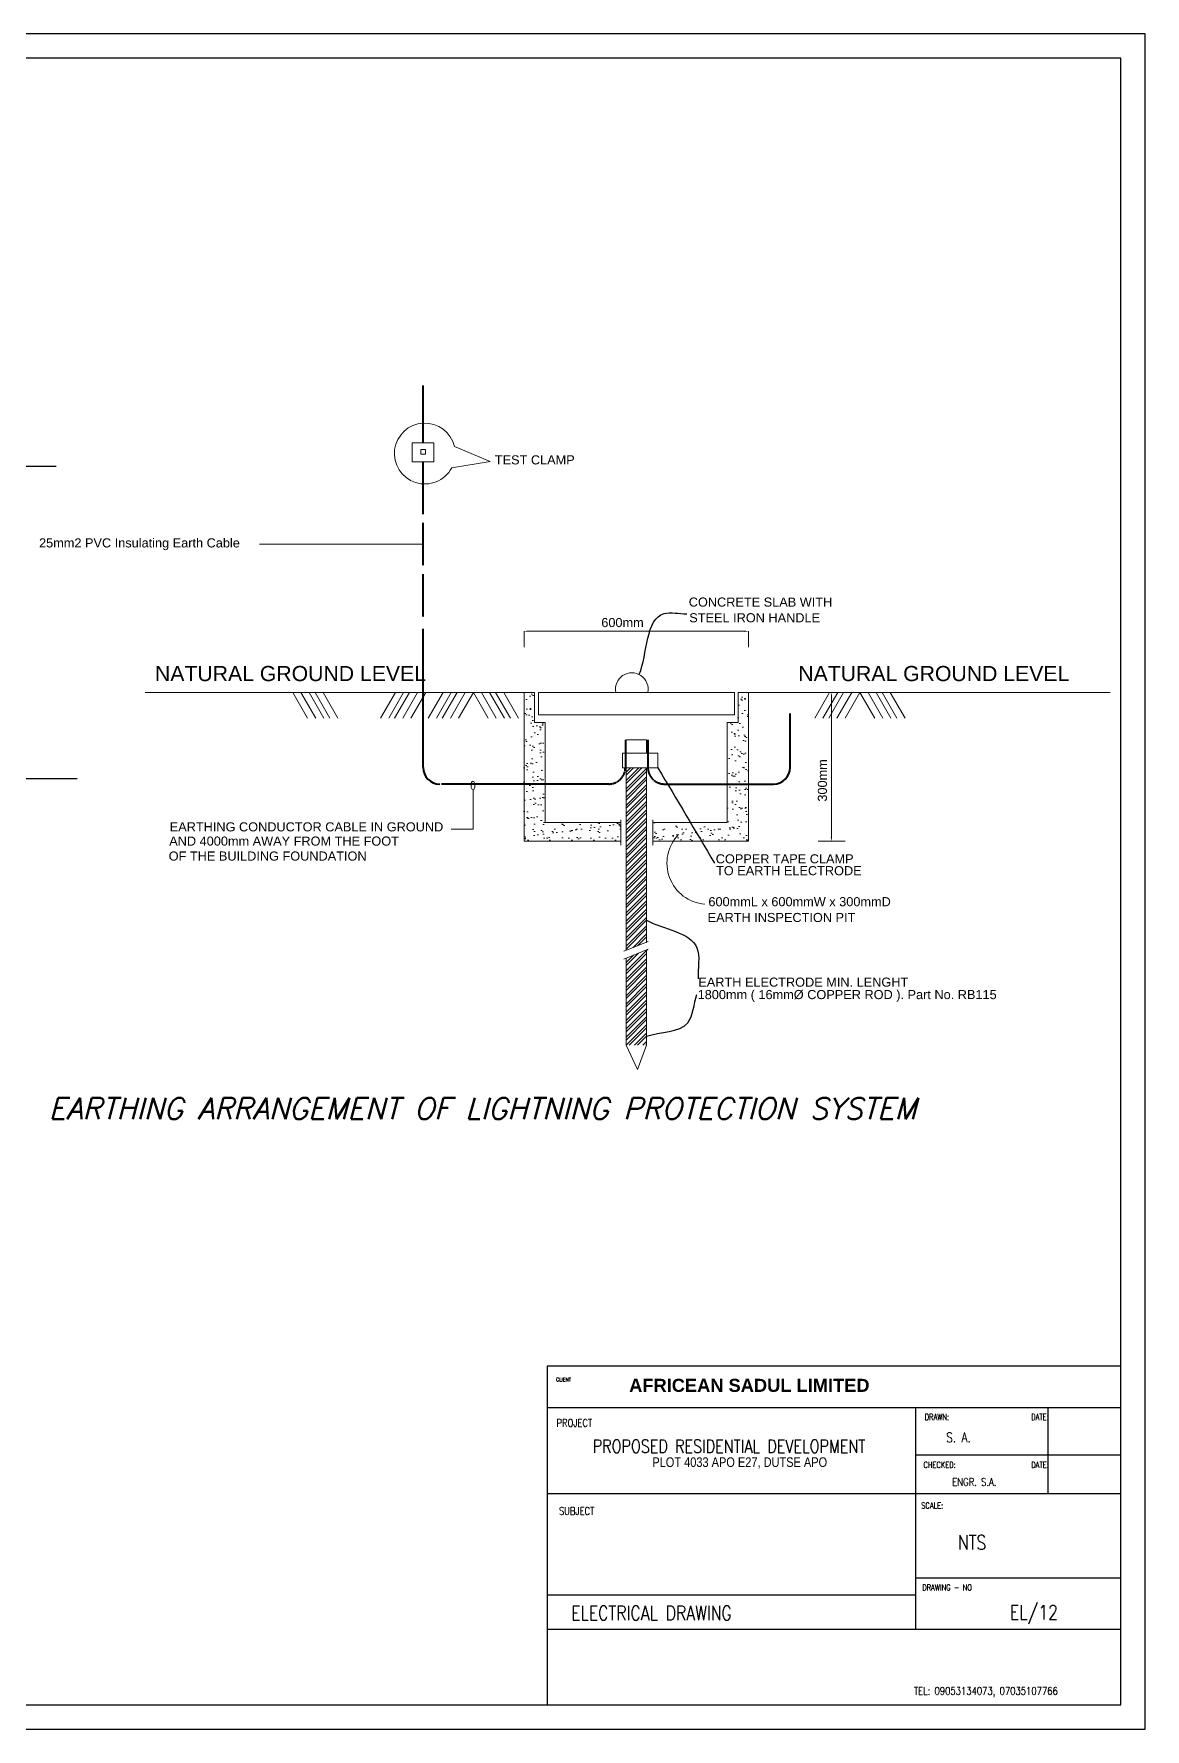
# Model space of a CAD drawing. Header units: inches. Extents: x 23 to 2032867, y 13 to 664695.
# Drawn here: x 741650 to 767151, y 285069 to 323997 of the extents above; entities that cross this region are included whole.
import ezdxf

# ---------------------------------------------------------------- set-up
doc = ezdxf.new("R2010")
doc.units = ezdxf.units.IN
doc.header["$MEASUREMENT"] = 0
doc.linetypes.add('HIDDEN', pattern=[0.375, 0.25, -0.125])
for name, color, linetype, lineweight in [('02-MAIN', 7, 'Continuous', 13), ('CABLE', 1, 'Continuous', 0), ('hood', 8, 'Continuous', 20), ('lighting txt', 6, 'Continuous', 18)]:
    doc.layers.add(name, color=color, linetype=linetype, lineweight=lineweight)
for name, color, linetype in [('Annotation - Text', 7, 'Continuous'), ('GFROM', 7, 'Continuous'), ('LIAB', 8, 'Continuous'), ('Plotlyr150', 8, 'Continuous'), ('PLOTYR', 15, 'Continuous'), ('REG-60', 8, 'Continuous'), ('STEPS', 1, 'Continuous')]:
    doc.layers.add(name, color=color, linetype=linetype)
doc.styles.add('GENERATED_STYLE_3', font='arialbd.ttf')
doc.styles.add('SIMPLEX8', font='simplexd.shx', dxfattribs={"width": 0.8})
doc.styles.get("Standard").update_dxf_attribs({"font": 'arial.ttf'})
doc.styles.add('TEXTO_2', font='SIMPLEX.SHX', dxfattribs={"oblique": 15})
doc.dimstyles.new('ISO-25', dxfattribs={"dimtxt": 2.5, "dimasz": 2.5, "dimexe": 1.25, "dimexo": 0.625, "dimtad": 1, "dimtxsty": 'Standard', "dimcen": 2.5, "dimadec": 0, "dimazin": 0, "dimtfac": 1, "dimtmove": 0, "dimatfit": 3, "dimfxl": 1, "dimarcsym": 0})

msp = doc.modelspace()

# ---------------------------------------------------------------- hatches: boundary and pattern name
at = {"layer": 'lighting txt', "lineweight": 9}
h = msp.add_hatch(dxfattribs=at)
h.set_pattern_fill('AR-SAND', color=256, scale=6.348948, style=0)
h.set_pattern_definition([(37.5, (730229.8, 254976.55), (-10.1585, 310.7259), [0, -245.1202, 0, -274.1476, 0, -262.0528]), (7.5, (730229.8, 254976.55), (285.4, 455.1086), [0, -132.2359, 0, -220.9307, 0, -84.6632]), (327.5, (730031.44, 254976.55), (502.197, 0.9125), [0, -80.6316, 0, -290.2739, 0, -378.9687]), (317.5, (730031.44, 254976.55), (484.778, 141.5367), [0, -40.3158, 0, -190.2907, 0, -217.7054])])
h.paths.add_polyline_path([(755118.628, 305884.106), (753386.28, 305884.106), (753386.28, 308184.434), (753137.998, 308184.434), (753137.998, 308874.012), (752899.7, 308874.012), (752899.7, 305459.084), (755118.628, 305459.084)])
h.paths.add_polyline_path([(758048.505, 308874.012), (757810.207, 308874.012), (757810.207, 308184.434), (757561.925, 308184.434), (757561.925, 305884.106), (755856.82, 305884.106), (755856.82, 305459.084), (758048.505, 305459.084)])

# ---------------------------------------------------------------- linework, layer by layer
at = {"layer": '02-MAIN', "lineweight": -3, "elevation": -5.979}
msp.add_lwpolyline([(766592.428, 285627.446), (766592.428, 323438.388), (709863.318, 323438.388), (709863.318, 285627.446)], close=True, dxfattribs=at)
at = {"layer": 'CABLE', "lineweight": 0}
msp.add_line((750580.949, 312279.584, -2840.979), (746825.375, 312279.584, -2840.979), dxfattribs=at)
at = {"layer": 'LIAB', "color": 7, "linetype": 'Continuous', "ltscale": 256.031999}
for p, q in [((766592.428, 293405.677, -5.979), (753430.606, 293405.677, -5.979)), ((753430.606, 293405.677, -5.979), (753430.606, 285627.446, -5.979)), ((753430.606, 292452.323, -5.979), (766592.428, 292452.323, -5.979)), ((761884.621, 292452.323, -5.979), (761884.621, 287358.596, -5.979)), ((764921.802, 292458.501, -5.979), (764921.802, 290474.248, -5.979)), ((766592.428, 291358.75, -5.979), (761884.621, 291358.75, -5.979)), ((766592.428, 290474.248, -5.979), (753430.606, 290474.248, -5.979)), ((761884.621, 288545.522, -5.979), (766577.946, 288545.522, -5.979)), ((753430.606, 288149.947, -5.979), (761884.621, 288149.947, -5.979)), ((766592.428, 287358.596, -5.979), (753430.606, 287358.596, -5.979))]:
    msp.add_line(p, q, dxfattribs=at)
at = {"layer": 'lighting txt', "linetype": 'HIDDEN', "lineweight": 40}
for p, q in [((750580.949, 314609.611, -2840.979), (750580.949, 315926.173, -2840.979)), ((750580.949, 312971.915, -2840.979), (750580.949, 314170.004, -2840.979)), ((750580.949, 311791.546, -2840.979), (750580.949, 312767.621, -2840.979)), ((750580.949, 310611.177, -2840.979), (750580.949, 311587.252, -2840.979)), ((750580.949, 307152.001, -2840.979), (750580.949, 310338.784, -2840.979)), ((759003.64, 307152.001, -2840.979), (759003.64, 308399.244, -2840.979)), ((754842.604, 306771.064, -2840.979), (751001.428, 306771.064, -2840.979)), ((756121.236, 306771.064, -2840.979), (758622.704, 306771.064, -2840.979))]:
    msp.add_line(p, q, dxfattribs=at)
at = {"layer": 'lighting txt'}
for p, q in [((751237.605, 314030.933, -2840.979), (752120.449, 314180.617, -2840.979)), ((751301.756, 314519.534, -2840.979), (752120.449, 314180.617, -2840.979)), ((752899.7, 309913.884, -2840.979), (752899.7, 310280.289, -2840.979)), ((752984.353, 310279.76, -2840.979), (757963.853, 310279.76, -2840.979)), ((758048.505, 309913.884, -2840.979), (758048.505, 310280.289, -2840.979)), ((744199.759, 308874.012, -2840.979), (753020.559, 308874.012, -2840.979)), ((747591.763, 308874.012, -2840.979), (747931.417, 308284.729, -2840.979)), ((747778.573, 308874.012, -2840.979), (748118.226, 308284.729, -2840.979)), ((747965.382, 308874.012, -2840.979), (748305.035, 308284.729, -2840.979)), ((748101.243, 308874.012, -2840.979), (748440.896, 308284.729, -2840.979)), ((748288.052, 308874.012, -2840.979), (748627.705, 308284.729, -2840.979)), ((749945.171, 308874.012, -2840.979), (749605.518, 308284.729, -2840.979)), ((750131.98, 308874.012, -2840.979), (749792.327, 308284.729, -2840.979)), ((750267.842, 308874.012, -2840.979), (749928.189, 308284.729, -2840.979)), ((750454.651, 308874.012, -2840.979), (750114.998, 308284.729, -2840.979)), ((750641.46, 308874.012, -2840.979), (750301.807, 308284.729, -2840.979)), ((751039.241, 308874.012, -2840.979), (750699.588, 308284.729, -2840.979)), ((751226.05, 308874.012, -2840.979), (750886.397, 308284.729, -2840.979)), ((751361.912, 308874.012, -2840.979), (751022.259, 308284.729, -2840.979)), ((751548.721, 308874.012, -2840.979), (751209.068, 308284.729, -2840.979)), ((751735.53, 308874.012, -2840.979), (751395.877, 308284.729, -2840.979)), ((751735.53, 308874.012, -2840.979), (752075.183, 308284.729, -2840.979)), ((751922.339, 308874.012, -2840.979), (752261.992, 308284.729, -2840.979)), ((752109.148, 308874.012, -2840.979), (752448.801, 308284.729, -2840.979)), ((752245.01, 308874.012, -2840.979), (752584.663, 308284.729, -2840.979)), ((752431.819, 308874.012, -2840.979), (752771.472, 308284.729, -2840.979)), ((752899.7, 308874.012, -2840.979), (753137.998, 308874.012, -2840.979)), ((752899.7, 308874.012, -2840.979), (752899.7, 305459.084, -2840.979)), ((753137.998, 308184.434, -2840.979), (753137.998, 308874.012, -2840.979)), ((758048.505, 308874.012, -2840.979), (757810.207, 308874.012, -2840.979)), ((757810.207, 308184.434, -2840.979), (757810.207, 308874.012, -2840.979)), ((758048.505, 308874.012, -2840.979), (766347.825, 308874.012, -2840.979)), ((758048.505, 308874.012, -2840.979), (758048.505, 305459.084, -2840.979)), ((758048.77, 308874.012, -2840.979), (759953.55, 308874.012, -2840.979)), ((759910.279, 308874.012, -2840.979), (759570.626, 308284.729, -2840.979)), ((760097.088, 308874.012, -2840.979), (759757.435, 308284.729, -2840.979)), ((760232.95, 308874.012, -2840.979), (759893.297, 308284.729, -2840.979)), ((759953.021, 305543.736, -2840.979), (759953.021, 308789.359, -2840.979)), ((760419.759, 308874.012, -2840.979), (760080.106, 308284.729, -2840.979)), ((760606.568, 308874.012, -2840.979), (760266.915, 308284.729, -2840.979)), ((760606.568, 308874.012, -2840.979), (760946.221, 308284.729, -2840.979)), ((760793.377, 308874.012, -2840.979), (761133.03, 308284.729, -2840.979)), ((760980.186, 308874.012, -2840.979), (761319.839, 308284.729, -2840.979)), ((761116.048, 308874.012, -2840.979), (761455.701, 308284.729, -2840.979)), ((761302.857, 308874.012, -2840.979), (761642.51, 308284.729, -2840.979)), ((753386.28, 308184.434, -2840.979), (753137.998, 308184.434, -2840.979)), ((753386.28, 308184.434, -2840.979), (753386.28, 305884.106, -2840.979)), ((757561.925, 308184.434, -2840.979), (757810.207, 308184.434, -2840.979)), ((757561.925, 308184.434, -2840.979), (757561.925, 305884.106, -2840.979)), ((755239.799, 307786.073, -2840.979), (755708.406, 307786.073, -2840.979)), ((755239.799, 307479.009, -2840.979), (755239.799, 307786.073, -2840.979)), ((755708.406, 307479.009, -2840.979), (755708.406, 307786.073, -2840.979)), ((755154.381, 307479.009, -2840.979), (755154.381, 307145.227, -2840.979)), ((755239.799, 307145.227, -2840.979), (755239.799, 302951.583, -2840.979)), ((755708.406, 307129.435, -2840.979), (755708.406, 307145.227, -2840.979)), ((755708.406, 307145.227, -2840.979), (755708.406, 303139.833, -2840.979)), ((751727.108, 306634.745, -2840.979), (751727.108, 305738.303, -2840.979)), ((751727.108, 305738.303, -2840.979), (751224.165, 305738.303, -2840.979)), ((753386.28, 305884.106, -2840.979), (755118.628, 305884.106, -2840.979)), ((755118.628, 305949.644, -2840.979), (755118.628, 305366.238, -2840.979)), ((755856.82, 305949.644, -2840.979), (755856.82, 305366.238, -2840.979)), ((755856.82, 305884.106, -2840.979), (757561.925, 305884.106, -2840.979)), ((752899.7, 305459.084, -2840.979), (755118.628, 305459.084, -2840.979)), ((755856.82, 305459.084, -2840.979), (758048.505, 305459.084, -2840.979)), ((759646.815, 305459.084, -2840.979), (760266.825, 305459.084, -2840.979)), ((755708.406, 302960.625, -2840.979), (755708.406, 300771.684, -2840.979)), ((755239.799, 302772.375, -2840.979), (755239.799, 300771.684, -2840.979)), ((755239.799, 300771.684, -2840.979), (755499.468, 300217.303, -2840.979)), ((755708.406, 300771.684, -2840.979), (755499.468, 300217.303, -2840.979))]:
    msp.add_line(p, q, dxfattribs=at)
at = {"layer": 'lighting txt', "lineweight": 40}
for p, q in [((755223.541, 307786.073, -2840.979), (755223.541, 307152.001, -2840.979)), ((755740.299, 307786.073, -2840.979), (755740.299, 307152.001, -2840.979))]:
    msp.add_line(p, q, dxfattribs=at)
at = {"layer": 'lighting txt', "lineweight": 9}
for p, q in [((755239.799, 306850.878, -2840.979), (755534.148, 307145.227, -2840.979)), ((755239.799, 307040.929, -2840.979), (755344.097, 307145.227, -2840.979)), ((755239.799, 306783.685, -2840.979), (755601.341, 307145.227, -2840.979)), ((755239.799, 306973.736, -2840.979), (755411.29, 307145.227, -2840.979)), ((755239.799, 306660.828, -2840.979), (755708.406, 307129.435, -2840.979)), ((755239.799, 306593.635, -2840.979), (755708.406, 307062.242, -2840.979)), ((755239.799, 306470.777, -2840.979), (755708.406, 306939.384, -2840.979)), ((755239.799, 306403.584, -2840.979), (755708.406, 306872.191, -2840.979)), ((755239.799, 306280.726, -2840.979), (755708.406, 306749.334, -2840.979)), ((755239.799, 306213.533, -2840.979), (755708.406, 306682.141, -2840.979)), ((755239.799, 306090.676, -2840.979), (755708.406, 306559.283, -2840.979)), ((755239.799, 306023.483, -2840.979), (755708.406, 306492.09, -2840.979)), ((755239.799, 305900.625, -2840.979), (755708.406, 306369.232, -2840.979)), ((755239.799, 305833.432, -2840.979), (755708.406, 306302.039, -2840.979)), ((755239.799, 305710.575, -2840.979), (755708.406, 306179.182, -2840.979)), ((755239.799, 305643.382, -2840.979), (755708.406, 306111.989, -2840.979)), ((755239.799, 305520.524, -2840.979), (755708.406, 305989.131, -2840.979)), ((755239.799, 305453.331, -2840.979), (755708.406, 305921.938, -2840.979)), ((755239.799, 305330.473, -2840.979), (755708.406, 305799.081, -2840.979)), ((755239.799, 305263.28, -2840.979), (755708.406, 305731.888, -2840.979)), ((755239.799, 305140.423, -2840.979), (755708.406, 305609.03, -2840.979)), ((755239.799, 305073.23, -2840.979), (755708.406, 305541.837, -2840.979)), ((755239.799, 304950.372, -2840.979), (755708.406, 305418.979, -2840.979)), ((755239.799, 304883.179, -2840.979), (755708.406, 305351.786, -2840.979)), ((755239.799, 304760.322, -2840.979), (755708.406, 305228.929, -2840.979)), ((755239.799, 304693.129, -2840.979), (755708.406, 305161.736, -2840.979)), ((755239.799, 304570.271, -2840.979), (755708.406, 305038.878, -2840.979)), ((755239.799, 304503.078, -2840.979), (755708.406, 304971.685, -2840.979)), ((755239.799, 304380.22, -2840.979), (755708.406, 304848.828, -2840.979)), ((755239.799, 304313.027, -2840.979), (755708.406, 304781.635, -2840.979)), ((755239.799, 304190.17, -2840.979), (755708.406, 304658.777, -2840.979)), ((755239.799, 304122.977, -2840.979), (755708.406, 304591.584, -2840.979)), ((755239.799, 304000.119, -2840.979), (755708.406, 304468.726, -2840.979)), ((755239.799, 303932.926, -2840.979), (755708.406, 304401.533, -2840.979)), ((755239.799, 303810.069, -2840.979), (755708.406, 304278.676, -2840.979)), ((755239.799, 303742.876, -2840.979), (755708.406, 304211.483, -2840.979)), ((755239.799, 303620.018, -2840.979), (755708.406, 304088.625, -2840.979)), ((755239.799, 303552.825, -2840.979), (755708.406, 304021.432, -2840.979)), ((755239.799, 303429.967, -2840.979), (755708.406, 303898.574, -2840.979)), ((755239.799, 303362.774, -2840.979), (755708.406, 303831.381, -2840.979)), ((755239.799, 303239.917, -2840.979), (755708.406, 303708.524, -2840.979)), ((755239.799, 303172.724, -2840.979), (755708.406, 303641.331, -2840.979)), ((755239.799, 303049.866, -2840.979), (755708.406, 303518.473, -2840.979)), ((755239.799, 302982.673, -2840.979), (755708.406, 303451.28, -2840.979)), ((755393.185, 303013.201, -2840.979), (755708.406, 303328.423, -2840.979)), ((755505.495, 303058.319, -2840.979), (755708.406, 303261.23, -2840.979)), ((755239.799, 302479.714, -2840.979), (755728.971, 302968.886, -2840.979)), ((755239.799, 302602.572, -2840.979), (755523.619, 302886.392, -2840.979)), ((755239.799, 302412.521, -2840.979), (755708.406, 302881.128, -2840.979)), ((755700.486, 303130.452, -2840.979), (755708.406, 303138.372, -2840.979)), ((755239.799, 302669.765, -2840.979), (755411.308, 302841.274, -2840.979)), ((755239.799, 302289.664, -2840.979), (755708.406, 302758.271, -2840.979)), ((755239.799, 302222.471, -2840.979), (755708.406, 302691.078, -2840.979)), ((755239.799, 302099.613, -2840.979), (755708.406, 302568.22, -2840.979)), ((755239.799, 302032.42, -2840.979), (755708.406, 302501.027, -2840.979)), ((755239.799, 301909.562, -2840.979), (755708.406, 302378.17, -2840.979)), ((755239.799, 301842.369, -2840.979), (755708.406, 302310.977, -2840.979)), ((755239.799, 301719.512, -2840.979), (755708.406, 302188.119, -2840.979)), ((755239.799, 301652.319, -2840.979), (755708.406, 302120.926, -2840.979)), ((755239.799, 301529.461, -2840.979), (755708.406, 301998.068, -2840.979)), ((755239.799, 301462.268, -2840.979), (755708.406, 301930.875, -2840.979)), ((755239.799, 301339.411, -2840.979), (755708.406, 301808.018, -2840.979)), ((755239.799, 301272.218, -2840.979), (755708.406, 301740.825, -2840.979)), ((755239.799, 301149.36, -2840.979), (755708.406, 301617.967, -2840.979)), ((755239.799, 301082.167, -2840.979), (755708.406, 301550.774, -2840.979)), ((755239.799, 300959.309, -2840.979), (755708.406, 301427.917, -2840.979)), ((755239.799, 300892.116, -2840.979), (755708.406, 301360.724, -2840.979)), ((755242.224, 300771.684, -2840.979), (755708.406, 301237.866, -2840.979)), ((755309.417, 300771.684, -2840.979), (755708.406, 301170.673, -2840.979)), ((755432.275, 300771.684, -2840.979), (755708.406, 301047.815, -2840.979)), ((755499.468, 300771.684, -2840.979), (755708.406, 300980.622, -2840.979)), ((755622.325, 300771.684, -2840.979), (755708.406, 300857.765, -2840.979)), ((755689.518, 300771.684, -2840.979), (755708.406, 300790.572, -2840.979))]:
    msp.add_line(p, q, dxfattribs=at)
at = {"layer": 'lighting txt', "elevation": -2840.979}
for points in [[(750331.63, 314170.004), (750830.268, 314170.004), (750830.268, 314609.611), (750331.63, 314609.611)], [(750528.214, 314349.668), (750633.684, 314349.668), (750633.684, 314451.538), (750528.214, 314451.538)], [(753229.739, 308358.22), (757729.388, 308358.22), (757729.388, 308870.458), (753229.739, 308870.458)]]:
    msp.add_lwpolyline(points, close=True, dxfattribs=at)
msp.add_lwpolyline([(755154.381, 307145.227), (755970.841, 307145.227), (755970.841, 307479.009), (755154.381, 307479.009)], dxfattribs=at)
at = {"layer": 'lighting txt'}
for centre, radius, start, end in [((750621.167, 314360.38, -2840.979), 698.95, 13.1619461, 331.8782758), ((755371.685, 308951.702, -2840.979), 374.032, 347.4547914, 192.5452086), ((757122.381, 304953.403, -2840.979), 944.842, 135.7558146, 265.2828825)]:
    msp.add_arc(centre, radius, start, end, dxfattribs=at)
at = {"layer": 'lighting txt', "lineweight": 40}
for centre, start, end in [((750961.886, 307152.001, -2840.979), 180, 270), ((758622.703, 307152.001, -2840.979), 270, 0)]:
    msp.add_arc(centre, 380.937, start, end, dxfattribs=at)
at = {"layer": 'lighting txt', "linetype": 'HIDDEN', "lineweight": 40}
for centre, start, end in [((754842.604, 307152.001, -2840.979), 270, 0), ((756121.236, 307152.001, -2840.979), 180, 270)]:
    msp.add_arc(centre, 380.937, start, end, dxfattribs=at)
at = {"layer": 'lighting txt'}
msp.add_ellipse((751726.393, 306734.09, -2840.979), major_axis=(0.716, -99.344), ratio=0.43082071, dxfattribs=at)
for points in [[(752984.353, 310293.869, -2840.979), (752984.353, 310265.651, -2840.979), (752899.7, 310279.76, -2840.979)], [(757963.853, 310293.869, -2840.979), (757963.853, 310265.651, -2840.979), (758048.505, 310279.76, -2840.979)], [(759938.913, 308789.359, -2840.979), (759967.13, 308789.359, -2840.979), (759953.021, 308874.012, -2840.979)], [(759938.913, 305543.736, -2840.979), (759967.13, 305543.736, -2840.979), (759953.021, 305459.084, -2840.979)]]:
    msp.add_solid(points, dxfattribs=at)
at = {"layer": 'PLOTYR', "color": 1, "linetype": 'Continuous', "ltscale": 250, "elevation": -5.979}
msp.add_lwpolyline([(767151.039, 285068.835), (767151.039, 323997), (709304.706, 323997), (709304.706, 285068.835)], close=True, dxfattribs=at)
at = {"layer": 'REG-60'}
for p, q in [((730595.964, 314068.261, -5.979), (742159.567, 314068.261, -5.979)), ((730901.942, 306898.606, -5.979), (742638.534, 306898.606, -5.979))]:
    msp.add_line(p, q, dxfattribs=at)
at = {"layer": 'STEPS', "color": 6, "linetype": 'Continuous', "lineweight": 13}
for p, q in [((755187.318, 302751.292, -2840.979), (755747.001, 302976.129, -2840.979)), ((755189.074, 302931.205, -2840.979), (755747.001, 303155.337, -2840.979))]:
    msp.add_line(p, q, dxfattribs=at)

# ---------------------------------------------------------------- texts
at = {"layer": 'Annotation - Text', "linetype": 'Continuous', "lineweight": 20, "insert": (758039.093, 293112.761), "char_height": 300, "width": 7891.24482, "attachment_point": 2, "line_spacing_factor": 0.992596, "style": 'GENERATED_STYLE_3'}
msp.add_mtext('\\pi59.673;AFRICEAN SADUL LIMITED', dxfattribs=at)
at = {"layer": 'Annotation - Text', "color": 0, "linetype": 'Continuous', "lineweight": 20, "insert": (757783.84, 291309.265), "char_height": 220.29504, "width": 6419.9254, "attachment_point": 2, "line_spacing_factor": 0.992596, "style": 'GENERATED_STYLE_3'}
msp.add_mtext('\\pi43.81889; {\\fTechnicLite|b0|i0|c2|p2;PLOT 4033 APO E27, DUTSE APO }', dxfattribs=at)
at = {"layer": 'GFROM', "color": 7, "linetype": 'Continuous', "ltscale": 204.216, "style": 'SIMPLEX8', "width": 0.8}
msp.add_text('PROPOSED RESIDENTIAL DEVELOPMENT', height=301.23038, dxfattribs=at).set_placement((754474.081, 291413.902, -5724.903))
at = {"layer": 'hood', "color": 7, "ltscale": 160}
for s, height, p in [('TEST CLAMP', 209.0189, (752228.041, 314110.787, -2840.979)), ('25mm2 PVC Insulating Earth Cable', 209.01888, (741767.63, 312204.618, -2840.979)), ('CONCRETE SLAB WITH', 209.01888, (756678.84, 310845.227, -2840.979)), ('STEEL IRON HANDLE', 209.01888, (756690.41, 310484.923, -2840.979)), ('NATURAL GROUND LEVEL', 348.3648, (744428.451, 309134.3, -2840.979)), ('NATURAL GROUND LEVEL', 348.3648, (759192.638, 309134.3, -2840.979)), ('EARTHING CONDUCTOR CABLE IN GROUND', 209.01888, (744766.936, 305683.339, -2840.979)), ('AND 4000mm AWAY FROM THE FOOT', 209.01888, (744755.048, 305356.769, -2840.979)), ('OF THE BUILDING FOUNDATION', 209.01888, (744743.161, 305012.873, -2840.979)), ('TO EARTH ELECTRODE', 209.01888, (757304.805, 304677.097, -2840.979)), ('COPPER TAPE CLAMP', 209.01888, (757297.878, 304948.908, -2840.979)), ('600mmL x 600mmW x 300mmD', 209.01888, (757129.479, 303964.798, -2840.979)), ('EARTH INSPECTION PIT', 209.01888, (757110.806, 303602.15, -2840.979)), ('EARTH ELECTRODE MIN. LENGHT', 209.01888, (756897.603, 302117.296, -2840.979)), ('1800mm ( 16mm%%C COPPER ROD ). Part No. RB115', 209.01888, (756882.255, 301831.747, -2840.979))]:
    msp.add_text(s, height=height, dxfattribs=at).set_placement(p)
at = {"layer": 'hood', "ltscale": 160}
msp.add_text('600mm', height=209.0189, dxfattribs=at).set_placement((754671.066, 310375.054, -2840.979))
msp.add_text('300mm', height=209.0189, rotation=90, dxfattribs=at).set_placement((759849.141, 306367.024, -2840.979))
at = {"layer": 'Plotlyr150', "color": 7, "linetype": 'Continuous', "ltscale": 251.249999, "style": 'SIMPLEX8', "width": 0.8}
for s, height, p in [('CLIENT', 87.5604, (753635.079, 293050.013, -5.979)), ('PROJECT', 175.1207, (753645.676, 292012.924, -5.979)), ('DRAWN:                      DATE:', 140.09657, (762093.54, 292166.211, -5.979)), ('CHECKED:                    DATE:', 140.09657, (762065.254, 291067.426, -5.979)), ('SUBJECT', 175.1207, (753699.539, 289989.088, -5.979)), ('SCALE:', 140.0966, (762014.257, 290132.533, -5.979)), ('DRAWING - NO', 140.09657, (762038.682, 288250.917, -5.979))]:
    msp.add_text(s, height=height, dxfattribs=at).set_placement(p)
at = {"layer": 'Plotlyr150', "color": 7, "linetype": 'Continuous', "ltscale": 306.324012, "style": 'SIMPLEX8', "width": 0.8}
for s, height, p in [('S. A.', 221.3121, (762588.721, 291656.992, -5.979)), ('ENGR. S.A.', 177.0497, (762725.199, 290655.34, -5.979)), ('NTS', 327.8698, (762854.799, 289190.912, -5.979)), ('ELECTRICAL DRAWING', 327.86981, (753979.085, 287569.923, -5.979)), ('EL/12', 327.8698, (764048.304, 287588.645, 11505.131)), ('TEL: 09053134073, 07035107766', 177.04969, (761845.66, 285857.67, -5.979))]:
    msp.add_text(s, height=height, dxfattribs=at).set_placement(p)
at = {"layer": 'REG-60', "color": 7, "insert": (741990.116, 299566.849, -2840.979), "char_height": 489.17925, "attachment_point": 1, "style": 'TEXTO_2'}
msp.add_mtext('EARTHING ARRANGEMENT OF LIGHTNING PROTECTION SYSTEM', dxfattribs=at)

# ---------------------------------------------------------------- leaders
at = {"layer": 'lighting txt', "path_type": 1}
for points in [[(755543.088, 309284.148, -2840.979), (756113.021, 310687.828, -2840.979), (756633.765, 310677.626, -2840.979)], [(755970.841, 307145.227, -2840.979), (757269.504, 304953.974, -2840.979)], [(755708.406, 303641.331, -2840.979), (756865.075, 303012.832, -2840.979), (756891.491, 302300.209, -2840.979)], [(755708.406, 300980.622, -2840.979), (756653.752, 301288.46, -2840.979), (756865.075, 301939.498, -2840.979)]]:
    msp.add_leader(points, dimstyle='ISO-25', override={"dimgap": 0.625, "dimtad": 0}, dxfattribs=at)

doc.saveas('drawing.dxf')
